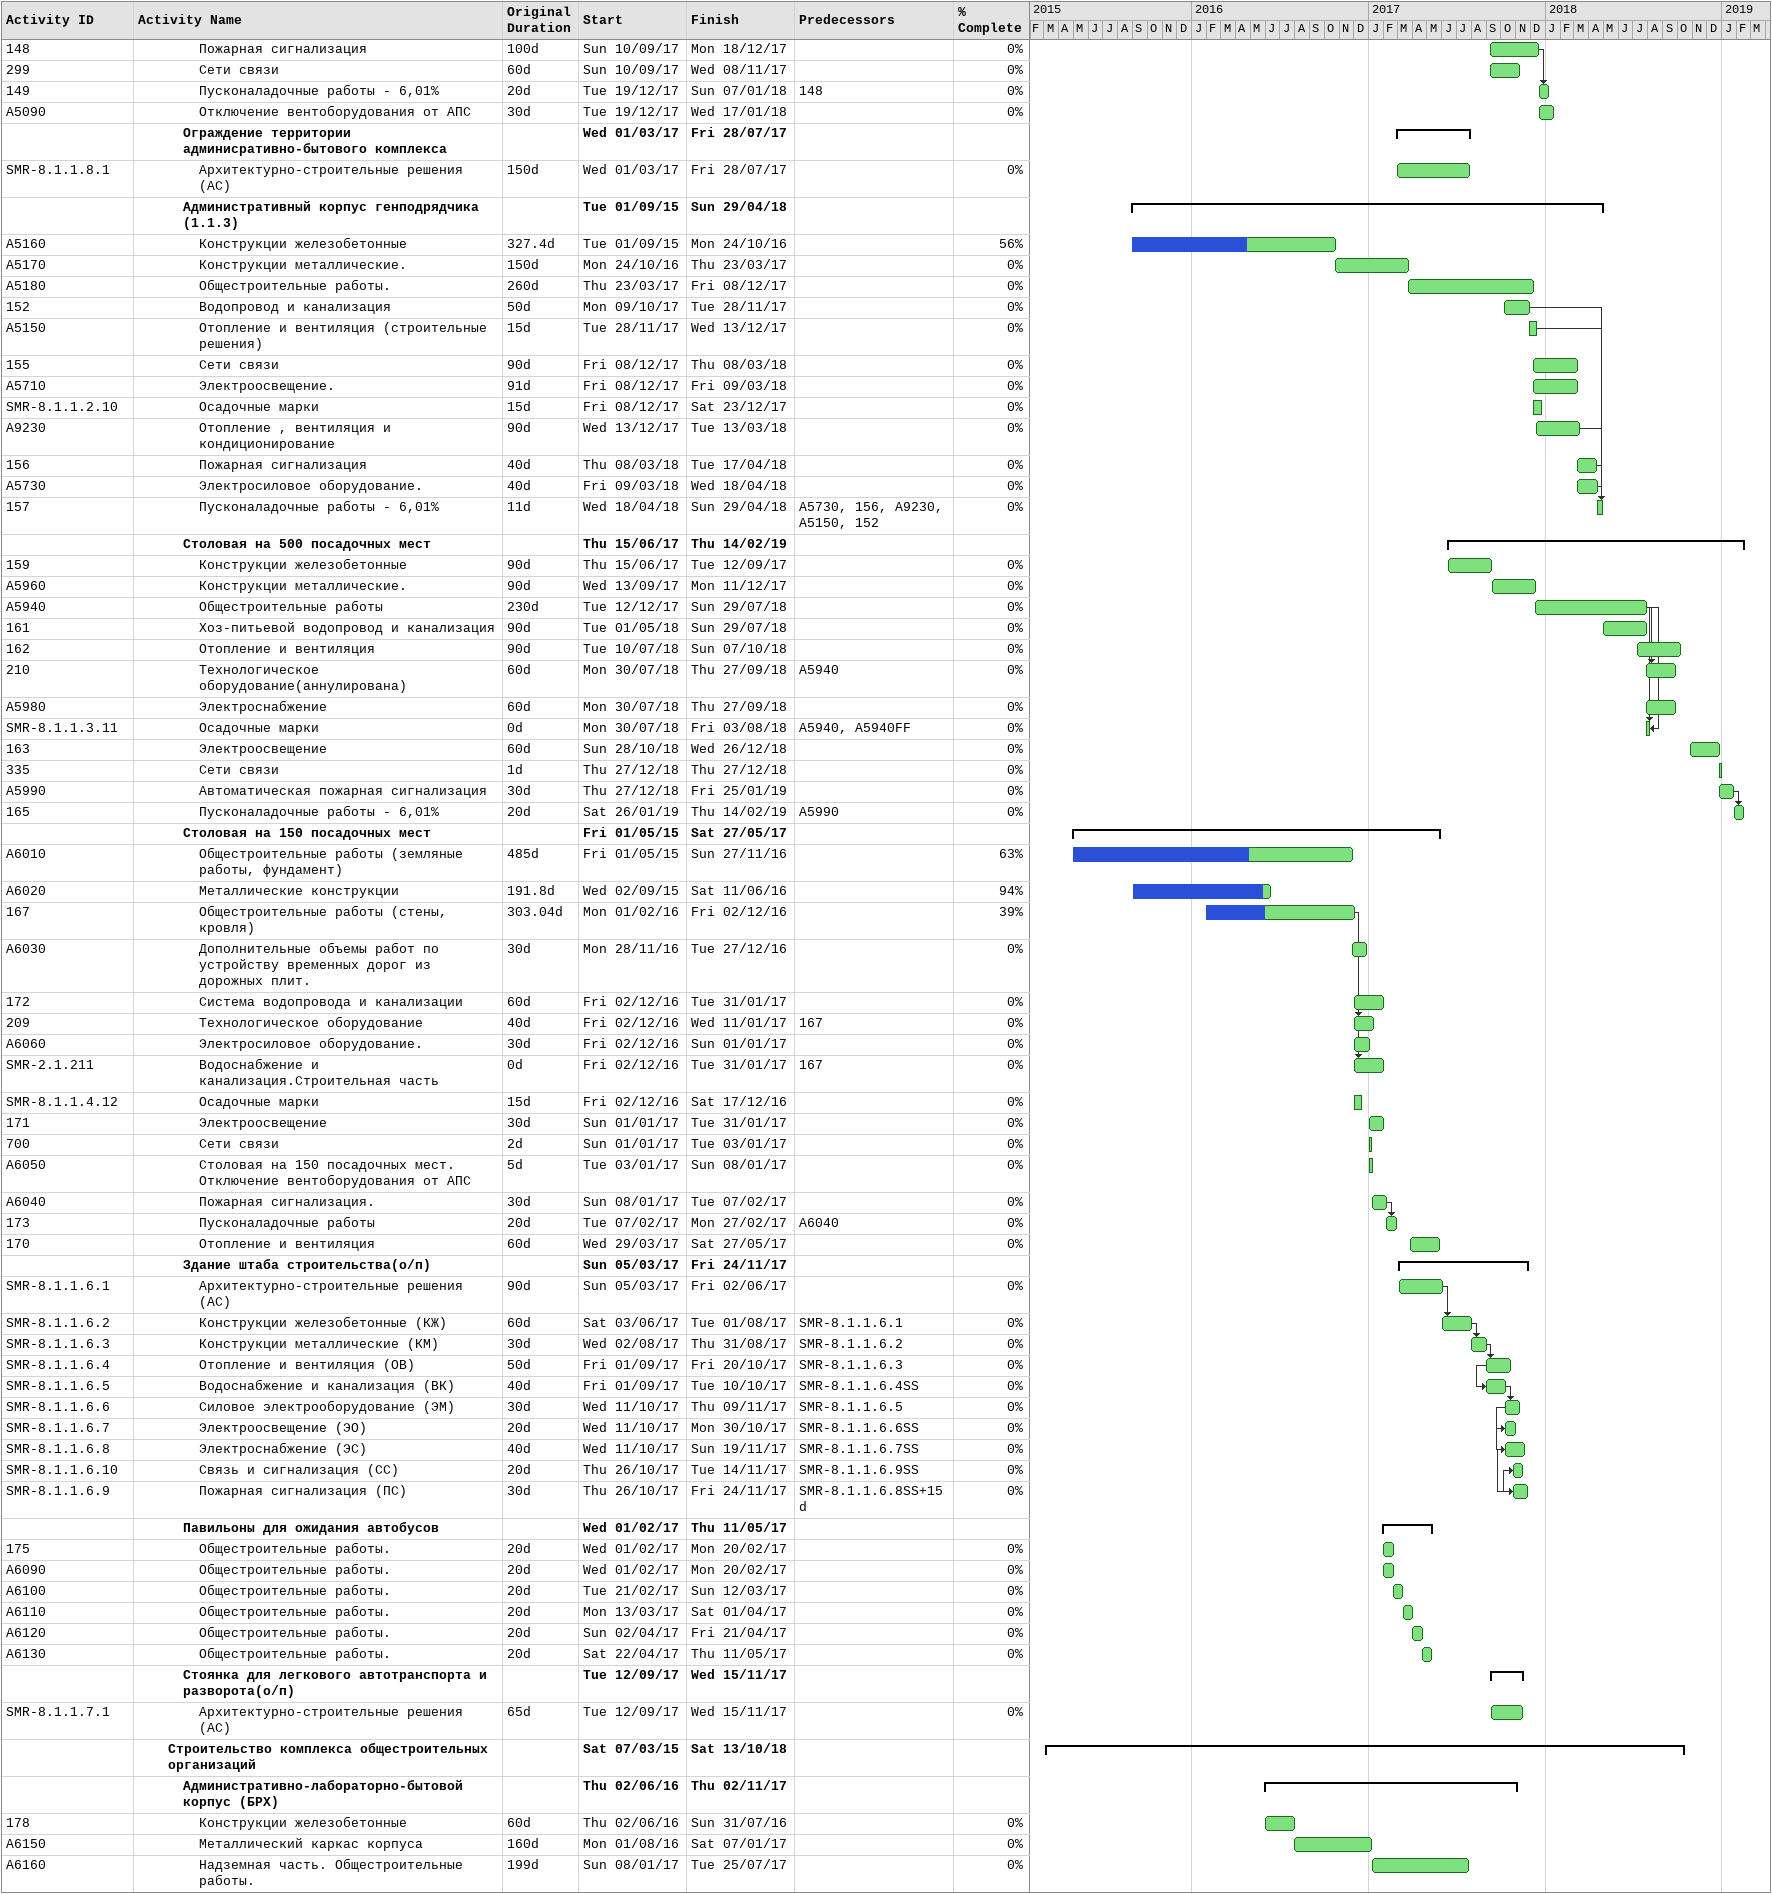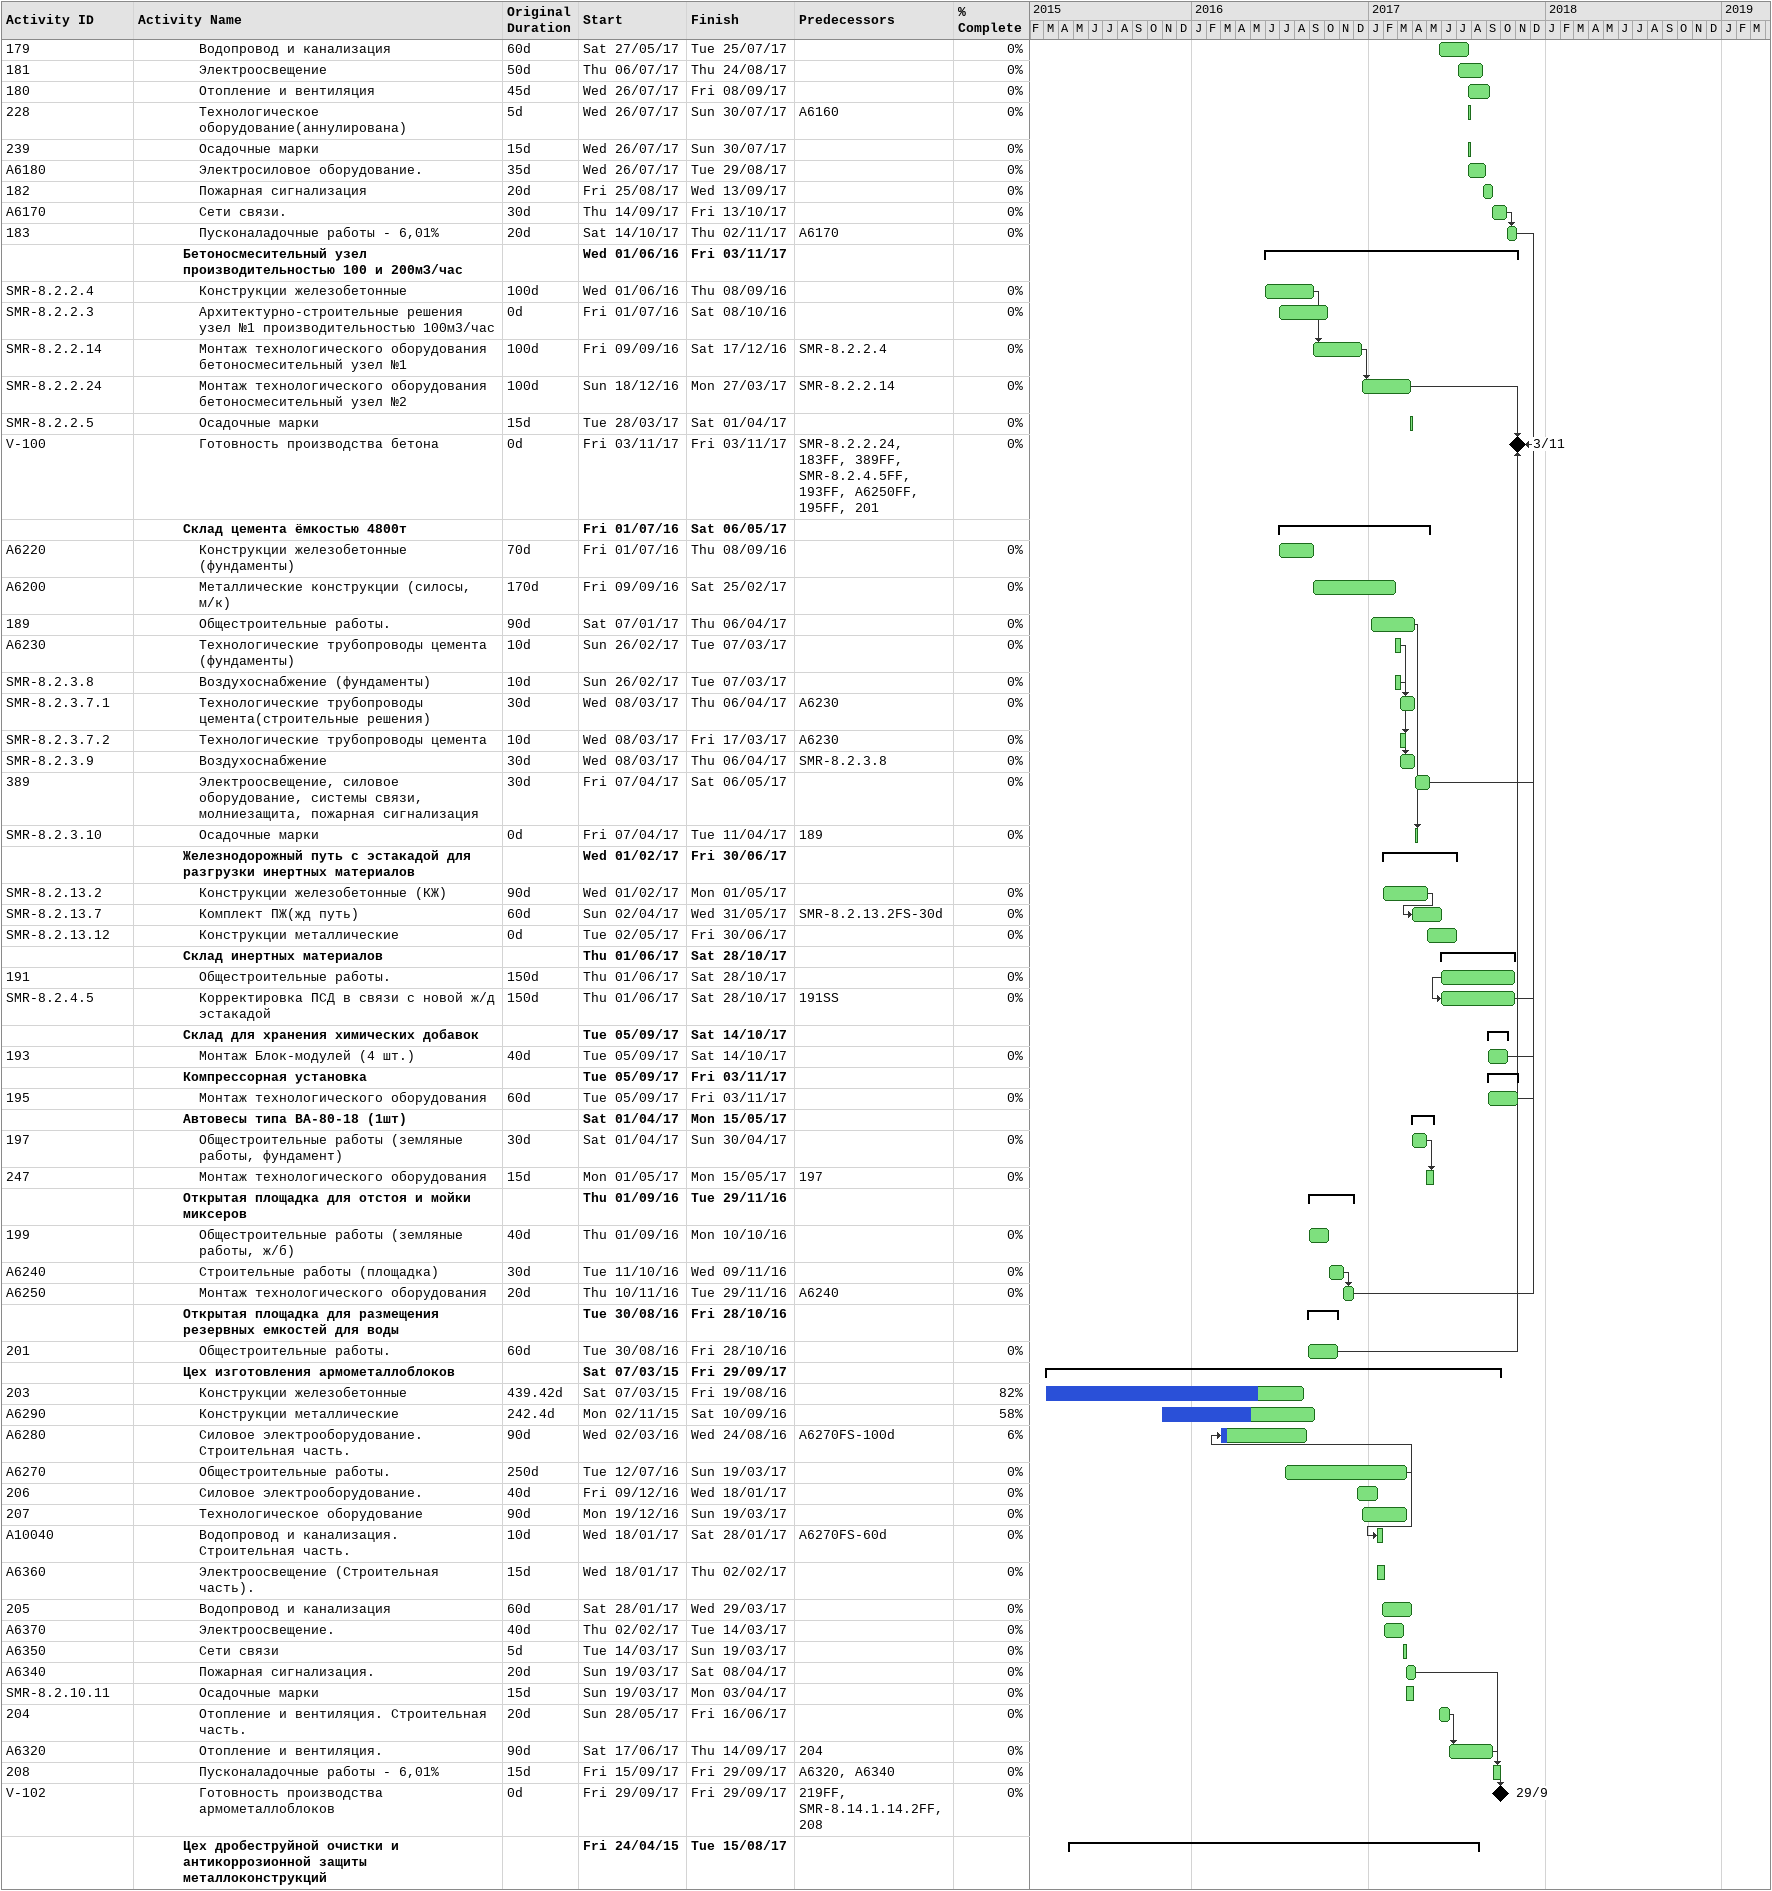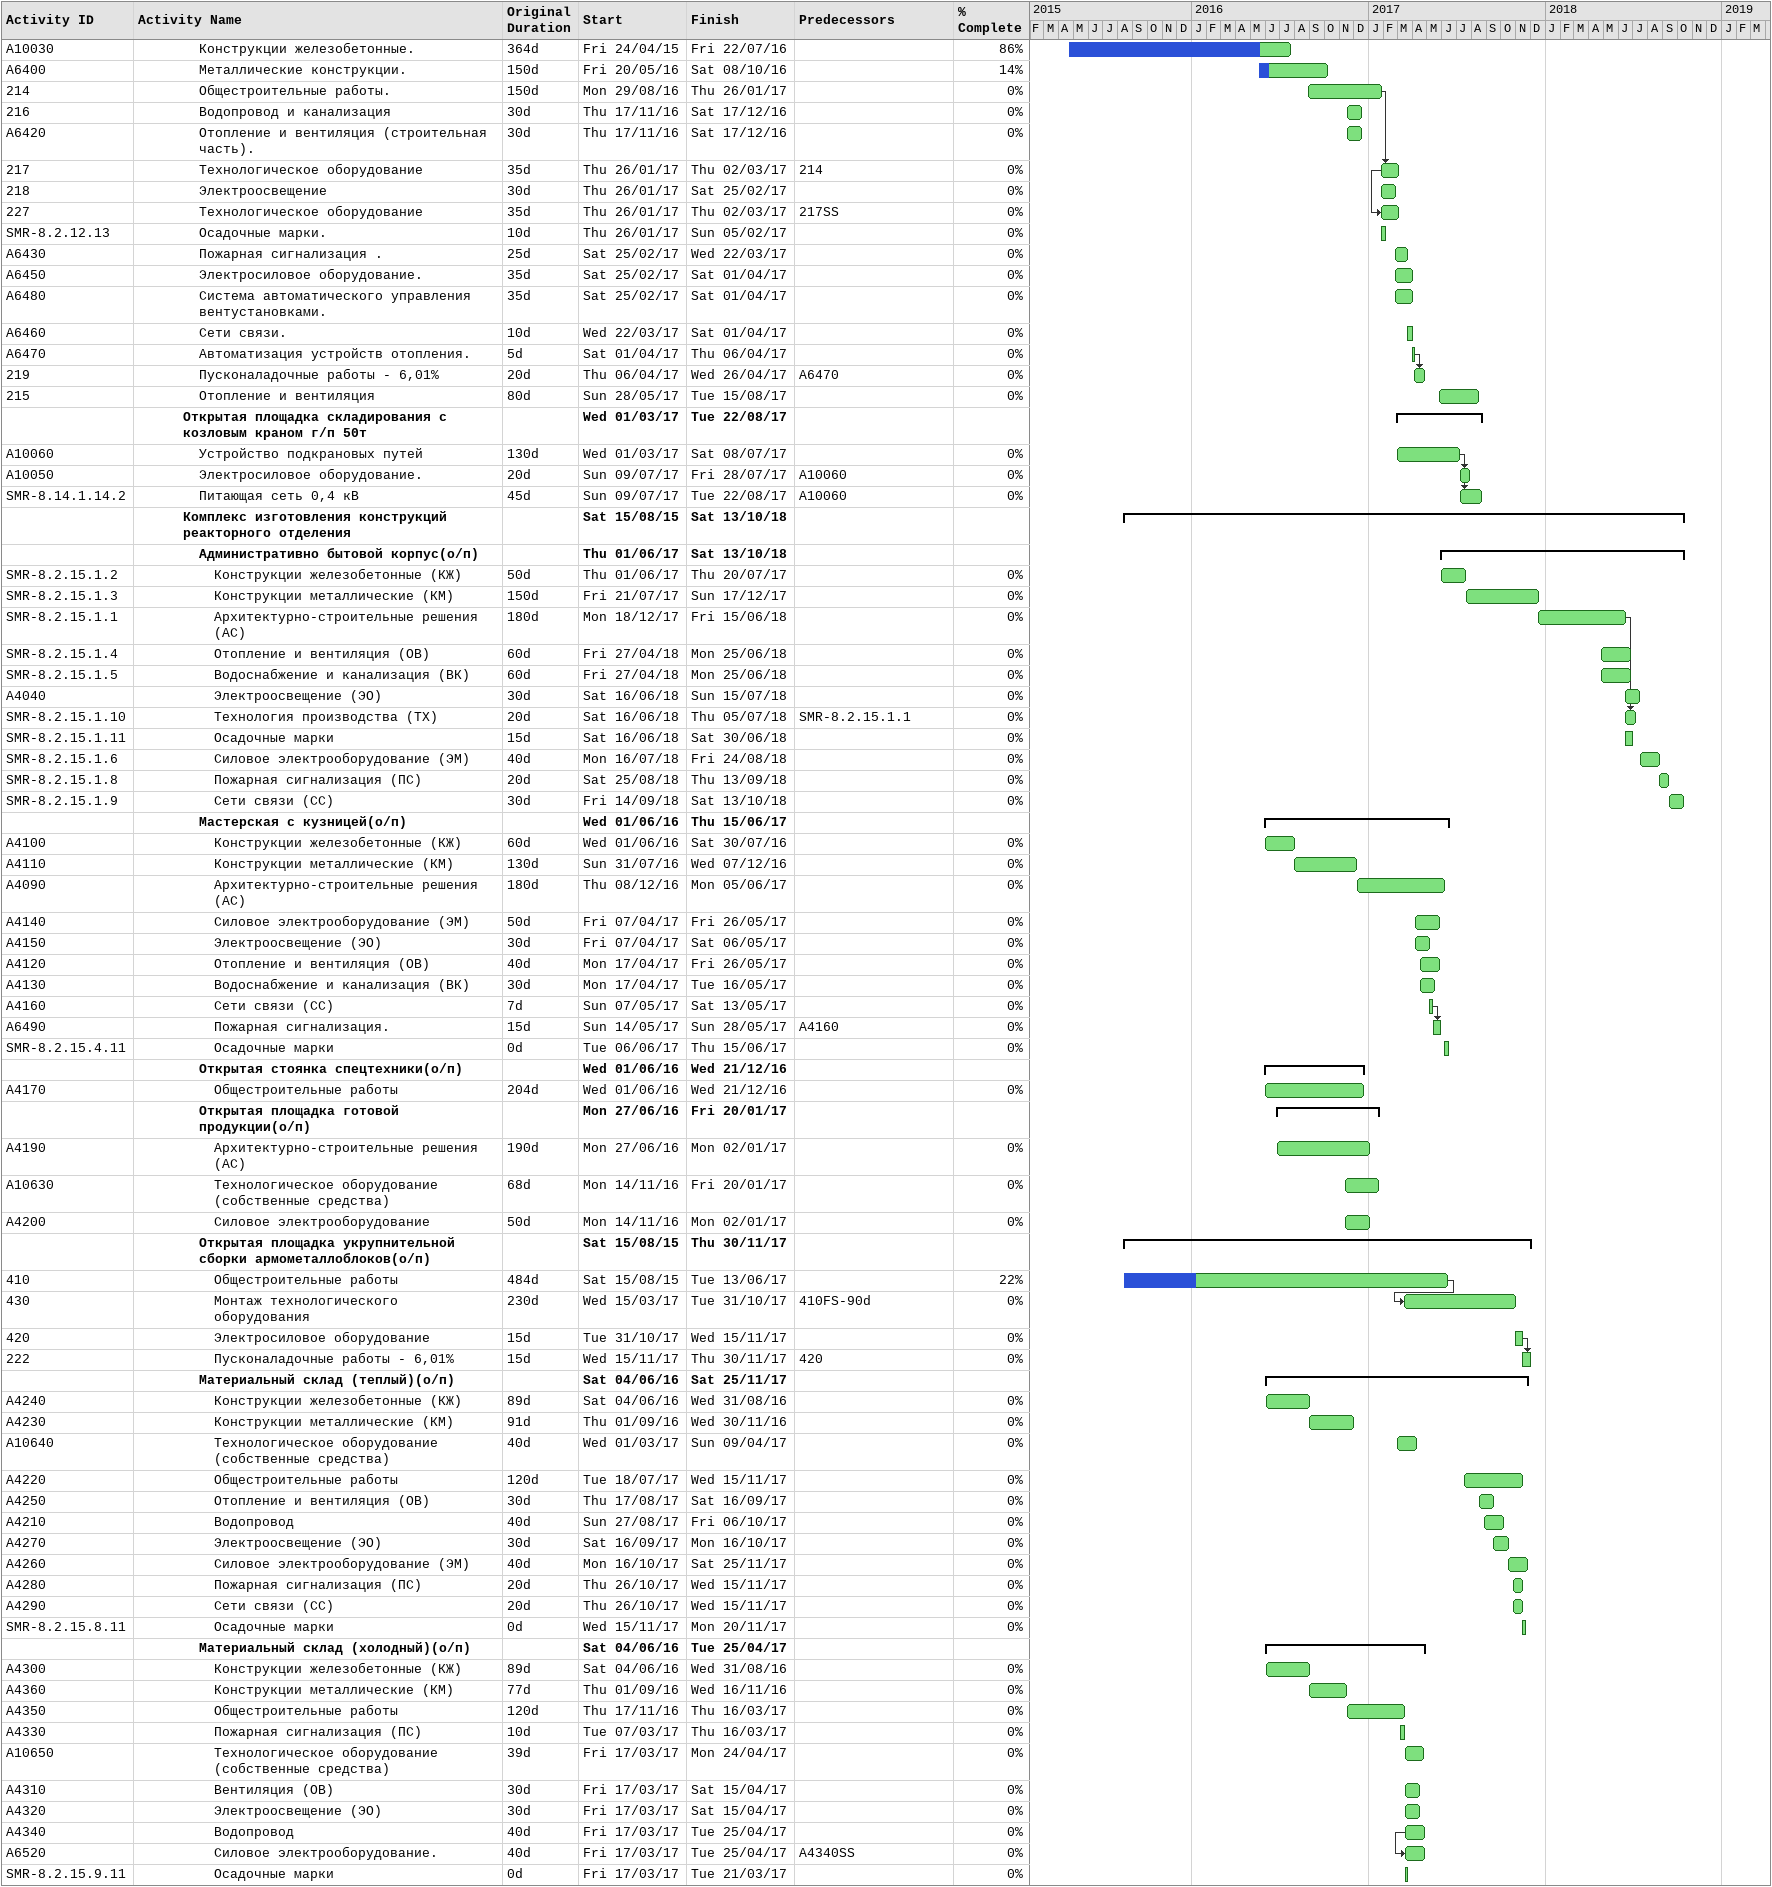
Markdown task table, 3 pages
| ID | Level | Task | Original duration | Start | Finish | Predecessors | % complete |
|---|---|---|---|---|---|---|---|
| 148 | 5 | Пожарная сигнализация | 100d | 2017-09-10 | 2017-12-18 |  | 0 |
| 299 | 5 | Сети связи | 60d | 2017-09-10 | 2017-11-08 |  | 0 |
| 149 | 5 | Пусконаладочные работы - 6,01% | 20d | 2017-12-19 | 2018-01-07 | 148 | 0 |
| A5090 | 5 | Отключение вентоборудования от АПС | 30d | 2017-12-19 | 2018-01-17 |  | 0 |
|  | 4 | **Ограждение территории админисративно-бытового комплекса** |  | 2017-03-01 | 2017-07-28 |  |  |
| SMR-8.1.1.8.1 | 5 | Архитектурно-строительные решения (АС) | 150d | 2017-03-01 | 2017-07-28 |  | 0 |
|  | 4 | **Административный корпус генподрядчика (1.1.3)** |  | 2015-09-01 | 2018-04-29 |  |  |
| A5160 | 5 | Конструкции железобетонные | 327.4d | 2015-09-01 | 2016-10-24 |  | 56 |
| A5170 | 5 | Конструкции металлические. | 150d | 2016-10-24 | 2017-03-23 |  | 0 |
| A5180 | 5 | Общестроительные работы. | 260d | 2017-03-23 | 2017-12-08 |  | 0 |
| 152 | 5 | Водопровод и канализация | 50d | 2017-10-09 | 2017-11-28 |  | 0 |
| A5150 | 5 | Отопление и вентиляция (строительные решения) | 15d | 2017-11-28 | 2017-12-13 |  | 0 |
| 155 | 5 | Сети связи | 90d | 2017-12-08 | 2018-03-08 |  | 0 |
| A5710 | 5 | Электроосвещение. | 91d | 2017-12-08 | 2018-03-09 |  | 0 |
| SMR-8.1.1.2.10 | 5 | Осадочные марки | 15d | 2017-12-08 | 2017-12-23 |  | 0 |
| A9230 | 5 | Отопление , вентиляция и кондиционирование | 90d | 2017-12-13 | 2018-03-13 |  | 0 |
| 156 | 5 | Пожарная сигнализация | 40d | 2018-03-08 | 2018-04-17 |  | 0 |
| A5730 | 5 | Электросиловое оборудование. | 40d | 2018-03-09 | 2018-04-18 |  | 0 |
| 157 | 5 | Пусконаладочные работы - 6,01% | 11d | 2018-04-18 | 2018-04-29 | A5730, 156, A9230, A5150, 152 | 0 |
|  | 4 | **Столовая на 500 посадочных мест** |  | 2017-06-15 | 2019-02-14 |  |  |
| 159 | 5 | Конструкции железобетонные | 90d | 2017-06-15 | 2017-09-12 |  | 0 |
| A5960 | 5 | Конструкции металлические. | 90d | 2017-09-13 | 2017-12-11 |  | 0 |
| A5940 | 5 | Общестроительные работы | 230d | 2017-12-12 | 2018-07-29 |  | 0 |
| 161 | 5 | Хоз-питьевой водопровод и канализация | 90d | 2018-05-01 | 2018-07-29 |  | 0 |
| 162 | 5 | Отопление и вентиляция | 90d | 2018-07-10 | 2018-10-07 |  | 0 |
| 210 | 5 | Технологическое оборудование(аннулирована) | 60d | 2018-07-30 | 2018-09-27 | A5940 | 0 |
| A5980 | 5 | Электроснабжение | 60d | 2018-07-30 | 2018-09-27 |  | 0 |
| SMR-8.1.1.3.11 | 5 | Осадочные марки | 0d | 2018-07-30 | 2018-08-03 | A5940, A5940FF | 0 |
| 163 | 5 | Электроосвещение | 60d | 2018-10-28 | 2018-12-26 |  | 0 |
| 335 | 5 | Сети связи | 1d | 2018-12-27 | 2018-12-27 |  | 0 |
| A5990 | 5 | Автоматическая пожарная сигнализация | 30d | 2018-12-27 | 2019-01-25 |  | 0 |
| 165 | 5 | Пусконаладочные работы - 6,01% | 20d | 2019-01-26 | 2019-02-14 | A5990 | 0 |
|  | 4 | **Столовая на 150 посадочных мест** |  | 2015-05-01 | 2017-05-27 |  |  |
| A6010 | 5 | Общестроительные работы (земляные работы, фундамент) | 485d | 2015-05-01 | 2016-11-27 |  | 63 |
| A6020 | 5 | Металлические конструкции | 191.8d | 2015-09-02 | 2016-06-11 |  | 94 |
| 167 | 5 | Общестроительные работы (стены, кровля) | 303.04d | 2016-02-01 | 2016-12-02 |  | 39 |
| A6030 | 5 | Дополнительные объемы работ по устройству временных дорог из дорожных плит. | 30d | 2016-11-28 | 2016-12-27 |  | 0 |
| 172 | 5 | Система водопровода и канализации | 60d | 2016-12-02 | 2017-01-31 |  | 0 |
| 209 | 5 | Технологическое оборудование | 40d | 2016-12-02 | 2017-01-11 | 167 | 0 |
| A6060 | 5 | Электросиловое оборудование. | 30d | 2016-12-02 | 2017-01-01 |  | 0 |
| SMR-2.1.211 | 5 | Водоснабжение и канализация.Строительная часть | 0d | 2016-12-02 | 2017-01-31 | 167 | 0 |
| SMR-8.1.1.4.12 | 5 | Осадочные марки | 15d | 2016-12-02 | 2016-12-17 |  | 0 |
| 171 | 5 | Электроосвещение | 30d | 2017-01-01 | 2017-01-31 |  | 0 |
| 700 | 5 | Сети связи | 2d | 2017-01-01 | 2017-01-03 |  | 0 |
| A6050 | 5 | Столовая на 150 посадочных мест. Отключение вентоборудования от АПС | 5d | 2017-01-03 | 2017-01-08 |  | 0 |
| A6040 | 5 | Пожарная сигнализация. | 30d | 2017-01-08 | 2017-02-07 |  | 0 |
| 173 | 5 | Пусконаладочные работы | 20d | 2017-02-07 | 2017-02-27 | A6040 | 0 |
| 170 | 5 | Отопление и вентиляция | 60d | 2017-03-29 | 2017-05-27 |  | 0 |
|  | 4 | **Здание штаба строительства(о/п)** |  | 2017-03-05 | 2017-11-24 |  |  |
| SMR-8.1.1.6.1 | 5 | Архитектурно-строительные решения (АС) | 90d | 2017-03-05 | 2017-06-02 |  | 0 |
| SMR-8.1.1.6.2 | 5 | Конструкции железобетонные (КЖ) | 60d | 2017-06-03 | 2017-08-01 | SMR-8.1.1.6.1 | 0 |
| SMR-8.1.1.6.3 | 5 | Конструкции металлические (КМ) | 30d | 2017-08-02 | 2017-08-31 | SMR-8.1.1.6.2 | 0 |
| SMR-8.1.1.6.4 | 5 | Отопление и вентиляция (ОВ) | 50d | 2017-09-01 | 2017-10-20 | SMR-8.1.1.6.3 | 0 |
| SMR-8.1.1.6.5 | 5 | Водоснабжение и канализация (ВК) | 40d | 2017-09-01 | 2017-10-10 | SMR-8.1.1.6.4SS | 0 |
| SMR-8.1.1.6.6 | 5 | Силовое электрооборудование (ЭМ) | 30d | 2017-10-11 | 2017-11-09 | SMR-8.1.1.6.5 | 0 |
| SMR-8.1.1.6.7 | 5 | Электроосвещение (ЭО) | 20d | 2017-10-11 | 2017-10-30 | SMR-8.1.1.6.6SS | 0 |
| SMR-8.1.1.6.8 | 5 | Электроснабжение (ЭС) | 40d | 2017-10-11 | 2017-11-19 | SMR-8.1.1.6.7SS | 0 |
| SMR-8.1.1.6.10 | 5 | Связь и сигнализация (СС) | 20d | 2017-10-26 | 2017-11-14 | SMR-8.1.1.6.9SS | 0 |
| SMR-8.1.1.6.9 | 5 | Пожарная сигнализация (ПС) | 30d | 2017-10-26 | 2017-11-24 | SMR-8.1.1.6.8SS+15d | 0 |
|  | 4 | **Павильоны для ожидания автобусов** |  | 2017-02-01 | 2017-05-11 |  |  |
| 175 | 5 | Общестроительные работы. | 20d | 2017-02-01 | 2017-02-20 |  | 0 |
| A6090 | 5 | Общестроительные работы. | 20d | 2017-02-01 | 2017-02-20 |  | 0 |
| A6100 | 5 | Общестроительные работы. | 20d | 2017-02-21 | 2017-03-12 |  | 0 |
| A6110 | 5 | Общестроительные работы. | 20d | 2017-03-13 | 2017-04-01 |  | 0 |
| A6120 | 5 | Общестроительные работы. | 20d | 2017-04-02 | 2017-04-21 |  | 0 |
| A6130 | 5 | Общестроительные работы. | 20d | 2017-04-22 | 2017-05-11 |  | 0 |
|  | 4 | **Стоянка для легкового автотранспорта и разворота(о/п)** |  | 2017-09-12 | 2017-11-15 |  |  |
| SMR-8.1.1.7.1 | 5 | Архитектурно-строительные решения (АС) | 65d | 2017-09-12 | 2017-11-15 |  | 0 |
|  | 3 | **Строительство комплекса общестроительных организаций** |  | 2015-03-07 | 2018-10-13 |  |  |
|  | 4 | **Административно-лабораторно-бытовой корпус (БРХ)** |  | 2016-06-02 | 2017-11-02 |  |  |
| 178 | 5 | Конструкции железобетонные | 60d | 2016-06-02 | 2016-07-31 |  | 0 |
| A6150 | 5 | Металлический каркас корпуса | 160d | 2016-08-01 | 2017-01-07 |  | 0 |
| A6160 | 5 | Надземная часть. Общестроительные работы. | 199d | 2017-01-08 | 2017-07-25 |  | 0 |
| 179 | 5 | Водопровод и канализация | 60d | 2017-05-27 | 2017-07-25 |  | 0 |
| 181 | 5 | Электроосвещение | 50d | 2017-07-06 | 2017-08-24 |  | 0 |
| 180 | 5 | Отопление и вентиляция | 45d | 2017-07-26 | 2017-09-08 |  | 0 |
| 228 | 5 | Технологическое оборудование(аннулирована) | 5d | 2017-07-26 | 2017-07-30 | A6160 | 0 |
| 239 | 5 | Осадочные марки | 15d | 2017-07-26 | 2017-07-30 |  | 0 |
| A6180 | 5 | Электросиловое оборудование. | 35d | 2017-07-26 | 2017-08-29 |  | 0 |
| 182 | 5 | Пожарная сигнализация | 20d | 2017-08-25 | 2017-09-13 |  | 0 |
| A6170 | 5 | Сети связи. | 30d | 2017-09-14 | 2017-10-13 |  | 0 |
| 183 | 5 | Пусконаладочные работы - 6,01% | 20d | 2017-10-14 | 2017-11-02 | A6170 | 0 |
|  | 4 | **Бетоносмесительный узел производительностью 100 и 200мЗ/час** |  | 2016-06-01 | 2017-11-03 |  |  |
| SMR-8.2.2.4 | 5 | Конструкции железобетонные | 100d | 2016-06-01 | 2016-09-08 |  | 0 |
| SMR-8.2.2.3 | 5 | Архитектурно-строительные решения узел №1 производительностью 100м3/час | 0d | 2016-07-01 | 2016-10-08 |  | 0 |
| SMR-8.2.2.14 | 5 | Монтаж технологического оборудования бетоносмесительный узел №1 | 100d | 2016-09-09 | 2016-12-17 | SMR-8.2.2.4 | 0 |
| SMR-8.2.2.24 | 5 | Монтаж технологического оборудования бетоносмесительный узел №2 | 100d | 2016-12-18 | 2017-03-27 | SMR-8.2.2.14 | 0 |
| SMR-8.2.2.5 | 5 | Осадочные марки | 15d | 2017-03-28 | 2017-04-01 |  | 0 |
| V-100 | 5 | Готовность производства бетона | 0d | 2017-11-03 | 2017-11-03 | SMR-8.2.2.24, 183FF, 389FF, SMR-8.2.4.5FF, 193FF, A6250FF, 195FF, 201 | 0 |
|  | 4 | **Склад цемента ёмкостью 4800т** |  | 2016-07-01 | 2017-05-06 |  |  |
| A6220 | 5 | Конструкции железобетонные (фундаменты) | 70d | 2016-07-01 | 2016-09-08 |  | 0 |
| A6200 | 5 | Металлические конструкции (силосы, м/к) | 170d | 2016-09-09 | 2017-02-25 |  | 0 |
| 189 | 5 | Общестроительные работы. | 90d | 2017-01-07 | 2017-04-06 |  | 0 |
| A6230 | 5 | Технологические трубопроводы цемента (фундаменты) | 10d | 2017-02-26 | 2017-03-07 |  | 0 |
| SMR-8.2.3.8 | 5 | Воздухоснабжение (фундаменты) | 10d | 2017-02-26 | 2017-03-07 |  | 0 |
| SMR-8.2.3.7.1 | 5 | Технологические трубопроводы цемента(строительные решения) | 30d | 2017-03-08 | 2017-04-06 | A6230 | 0 |
| SMR-8.2.3.7.2 | 5 | Технологические трубопроводы цемента | 10d | 2017-03-08 | 2017-03-17 | A6230 | 0 |
| SMR-8.2.3.9 | 5 | Воздухоснабжение | 30d | 2017-03-08 | 2017-04-06 | SMR-8.2.3.8 | 0 |
| 389 | 5 | Электроосвещение, силовое оборудование, системы связи, молниезащита, пожарная сигнализация | 30d | 2017-04-07 | 2017-05-06 |  | 0 |
| SMR-8.2.3.10 | 5 | Осадочные марки | 0d | 2017-04-07 | 2017-04-11 | 189 | 0 |
|  | 4 | **Железнодорожный путь с эстакадой для разгрузки инертных материалов** |  | 2017-02-01 | 2017-06-30 |  |  |
| SMR-8.2.13.2 | 5 | Конструкции железобетонные (КЖ) | 90d | 2017-02-01 | 2017-05-01 |  | 0 |
| SMR-8.2.13.7 | 5 | Комплект ПЖ(жд путь) | 60d | 2017-04-02 | 2017-05-31 | SMR-8.2.13.2FS-30d | 0 |
| SMR-8.2.13.12 | 5 | Конструкции металлические | 0d | 2017-05-02 | 2017-06-30 |  | 0 |
|  | 4 | **Склад инертных материалов** |  | 2017-06-01 | 2017-10-28 |  |  |
| 191 | 5 | Общестроительные работы. | 150d | 2017-06-01 | 2017-10-28 |  | 0 |
| SMR-8.2.4.5 | 5 | Корректировка ПСД в связи с новой ж/д эстакадой | 150d | 2017-06-01 | 2017-10-28 | 191SS | 0 |
|  | 4 | **Склад для хранения химических добавок** |  | 2017-09-05 | 2017-10-14 |  |  |
| 193 | 5 | Монтаж Блок-модулей (4 шт.) | 40d | 2017-09-05 | 2017-10-14 |  | 0 |
|  | 4 | **Компрессорная установка** |  | 2017-09-05 | 2017-11-03 |  |  |
| 195 | 5 | Монтаж технологического оборудования | 60d | 2017-09-05 | 2017-11-03 |  | 0 |
|  | 4 | **Автовесы типа ВА-80-18 (1шт)** |  | 2017-04-01 | 2017-05-15 |  |  |
| 197 | 5 | Общестроительные работы (земляные работы, фундамент) | 30d | 2017-04-01 | 2017-04-30 |  | 0 |
| 247 | 5 | Монтаж технологического оборудования | 15d | 2017-05-01 | 2017-05-15 | 197 | 0 |
|  | 4 | **Открытая площадка для отстоя и мойки миксеров** |  | 2016-09-01 | 2016-11-29 |  |  |
| 199 | 5 | Общестроительные работы (земляные работы, ж/б) | 40d | 2016-09-01 | 2016-10-10 |  | 0 |
| A6240 | 5 | Строительные работы (площадка) | 30d | 2016-10-11 | 2016-11-09 |  | 0 |
| A6250 | 5 | Монтаж технологического оборудования | 20d | 2016-11-10 | 2016-11-29 | A6240 | 0 |
|  | 4 | **Открытая площадка для размещения резервных емкостей для воды** |  | 2016-08-30 | 2016-10-28 |  |  |
| 201 | 5 | Общестроительные работы. | 60d | 2016-08-30 | 2016-10-28 |  | 0 |
|  | 4 | **Цех изготовления армометаллоблоков** |  | 2015-03-07 | 2017-09-29 |  |  |
| 203 | 5 | Конструкции железобетонные | 439.42d | 2015-03-07 | 2016-08-19 |  | 82 |
| A6290 | 5 | Конструкции металлические | 242.4d | 2015-11-02 | 2016-09-10 |  | 58 |
| A6280 | 5 | Силовое электрооборудование. Строительная часть. | 90d | 2016-03-02 | 2016-08-24 | A6270FS-100d | 6 |
| A6270 | 5 | Общестроительные работы. | 250d | 2016-07-12 | 2017-03-19 |  | 0 |
| 206 | 5 | Силовое электрооборудование. | 40d | 2016-12-09 | 2017-01-18 |  | 0 |
| 207 | 5 | Технологическое оборудование | 90d | 2016-12-19 | 2017-03-19 |  | 0 |
| A10040 | 5 | Водопровод и канализация. Строительная часть. | 10d | 2017-01-18 | 2017-01-28 | A6270FS-60d | 0 |
| A6360 | 5 | Электроосвещение (Строительная часть). | 15d | 2017-01-18 | 2017-02-02 |  | 0 |
| 205 | 5 | Водопровод и канализация | 60d | 2017-01-28 | 2017-03-29 |  | 0 |
| A6370 | 5 | Электроосвещение. | 40d | 2017-02-02 | 2017-03-14 |  | 0 |
| A6350 | 5 | Сети связи | 5d | 2017-03-14 | 2017-03-19 |  | 0 |
| A6340 | 5 | Пожарная сигнализация. | 20d | 2017-03-19 | 2017-04-08 |  | 0 |
| SMR-8.2.10.11 | 5 | Осадочные марки | 15d | 2017-03-19 | 2017-04-03 |  | 0 |
| 204 | 5 | Отопление и вентиляция. Строительная часть. | 20d | 2017-05-28 | 2017-06-16 |  | 0 |
| A6320 | 5 | Отопление и вентиляция. | 90d | 2017-06-17 | 2017-09-14 | 204 | 0 |
| 208 | 5 | Пусконаладочные работы - 6,01% | 15d | 2017-09-15 | 2017-09-29 | A6320, A6340 | 0 |
| V-102 | 5 | Готовность производства армометаллоблоков | 0d | 2017-09-29 | 2017-09-29 | 219FF, SMR-8.14.1.14.2FF, 208 | 0 |
|  | 4 | **Цех дробеструйной очистки и антикоррозионной защиты металлоконструкций** |  | 2015-04-24 | 2017-08-15 |  |  |
| A10030 | 5 | Конструкции железобетонные. | 364d | 2015-04-24 | 2016-07-22 |  | 86 |
| A6400 | 5 | Металлические конструкции. | 150d | 2016-05-20 | 2016-10-08 |  | 14 |
| 214 | 5 | Общестроительные работы. | 150d | 2016-08-29 | 2017-01-26 |  | 0 |
| 216 | 5 | Водопровод и канализация | 30d | 2016-11-17 | 2016-12-17 |  | 0 |
| A6420 | 5 | Отопление и вентиляция (строительная часть). | 30d | 2016-11-17 | 2016-12-17 |  | 0 |
| 217 | 5 | Технологическое оборудование | 35d | 2017-01-26 | 2017-03-02 | 214 | 0 |
| 218 | 5 | Электроосвещение | 30d | 2017-01-26 | 2017-02-25 |  | 0 |
| 227 | 5 | Технологическое оборудование | 35d | 2017-01-26 | 2017-03-02 | 217SS | 0 |
| SMR-8.2.12.13 | 5 | Осадочные марки. | 10d | 2017-01-26 | 2017-02-05 |  | 0 |
| A6430 | 5 | Пожарная сигнализация . | 25d | 2017-02-25 | 2017-03-22 |  | 0 |
| A6450 | 5 | Электросиловое оборудование. | 35d | 2017-02-25 | 2017-04-01 |  | 0 |
| A6480 | 5 | Система автоматического управления вентустановками. | 35d | 2017-02-25 | 2017-04-01 |  | 0 |
| A6460 | 5 | Сети связи. | 10d | 2017-03-22 | 2017-04-01 |  | 0 |
| A6470 | 5 | Автоматизация устройств отопления. | 5d | 2017-04-01 | 2017-04-06 |  | 0 |
| 219 | 5 | Пусконаладочные работы - 6,01% | 20d | 2017-04-06 | 2017-04-26 | A6470 | 0 |
| 215 | 5 | Отопление и вентиляция | 80d | 2017-05-28 | 2017-08-15 |  | 0 |
|  | 4 | **Открытая площадка складирования с козловым краном г/п 50т** |  | 2017-03-01 | 2017-08-22 |  |  |
| A10060 | 5 | Устройство подкрановых путей | 130d | 2017-03-01 | 2017-07-08 |  | 0 |
| A10050 | 5 | Электросиловое оборудование. | 20d | 2017-07-09 | 2017-07-28 | A10060 | 0 |
| SMR-8.14.1.14.2 | 5 | Питающая сеть 0,4 кВ | 45d | 2017-07-09 | 2017-08-22 | A10060 | 0 |
|  | 4 | **Комплекс изготовления конструкций реакторного отделения** |  | 2015-08-15 | 2018-10-13 |  |  |
|  | 5 | **Административно бытовой корпус(о/п)** |  | 2017-06-01 | 2018-10-13 |  |  |
| SMR-8.2.15.1.2 | 6 | Конструкции железобетонные (КЖ) | 50d | 2017-06-01 | 2017-07-20 |  | 0 |
| SMR-8.2.15.1.3 | 6 | Конструкции металлические (КМ) | 150d | 2017-07-21 | 2017-12-17 |  | 0 |
| SMR-8.2.15.1.1 | 6 | Архитектурно-строительные решения (АС) | 180d | 2017-12-18 | 2018-06-15 |  | 0 |
| SMR-8.2.15.1.4 | 6 | Отопление и вентиляция (ОВ) | 60d | 2018-04-27 | 2018-06-25 |  | 0 |
| SMR-8.2.15.1.5 | 6 | Водоснабжение и канализация (ВК) | 60d | 2018-04-27 | 2018-06-25 |  | 0 |
| A4040 | 6 | Электроосвещение (ЭО) | 30d | 2018-06-16 | 2018-07-15 |  | 0 |
| SMR-8.2.15.1.10 | 6 | Технология производства (ТХ) | 20d | 2018-06-16 | 2018-07-05 | SMR-8.2.15.1.1 | 0 |
| SMR-8.2.15.1.11 | 6 | Осадочные марки | 15d | 2018-06-16 | 2018-06-30 |  | 0 |
| SMR-8.2.15.1.6 | 6 | Силовое электрооборудование (ЭМ) | 40d | 2018-07-16 | 2018-08-24 |  | 0 |
| SMR-8.2.15.1.8 | 6 | Пожарная сигнализация (ПС) | 20d | 2018-08-25 | 2018-09-13 |  | 0 |
| SMR-8.2.15.1.9 | 6 | Сети связи (СС) | 30d | 2018-09-14 | 2018-10-13 |  | 0 |
|  | 5 | **Мастерская с кузницей(о/п)** |  | 2016-06-01 | 2017-06-15 |  |  |
| A4100 | 6 | Конструкции железобетонные (КЖ) | 60d | 2016-06-01 | 2016-07-30 |  | 0 |
| A4110 | 6 | Конструкции металлические (КМ) | 130d | 2016-07-31 | 2016-12-07 |  | 0 |
| A4090 | 6 | Архитектурно-строительные решения (АС) | 180d | 2016-12-08 | 2017-06-05 |  | 0 |
| A4140 | 6 | Силовое электрооборудование (ЭМ) | 50d | 2017-04-07 | 2017-05-26 |  | 0 |
| A4150 | 6 | Электроосвещение (ЭО) | 30d | 2017-04-07 | 2017-05-06 |  | 0 |
| A4120 | 6 | Отопление и вентиляция (ОВ) | 40d | 2017-04-17 | 2017-05-26 |  | 0 |
| A4130 | 6 | Водоснабжение и канализация (ВК) | 30d | 2017-04-17 | 2017-05-16 |  | 0 |
| A4160 | 6 | Сети связи (СС) | 7d | 2017-05-07 | 2017-05-13 |  | 0 |
| A6490 | 6 | Пожарная сигнализация. | 15d | 2017-05-14 | 2017-05-28 | A4160 | 0 |
| SMR-8.2.15.4.11 | 6 | Осадочные марки | 0d | 2017-06-06 | 2017-06-15 |  | 0 |
|  | 5 | **Открытая стоянка спецтехники(о/п)** |  | 2016-06-01 | 2016-12-21 |  |  |
| A4170 | 6 | Общестроительные работы | 204d | 2016-06-01 | 2016-12-21 |  | 0 |
|  | 5 | **Открытая площадка готовой продукции(о/п)** |  | 2016-06-27 | 2017-01-20 |  |  |
| A4190 | 6 | Архитектурно-строительные решения (АС) | 190d | 2016-06-27 | 2017-01-02 |  | 0 |
| A10630 | 6 | Технологическое оборудование (собственные средства) | 68d | 2016-11-14 | 2017-01-20 |  | 0 |
| A4200 | 6 | Силовое электрооборудование | 50d | 2016-11-14 | 2017-01-02 |  | 0 |
|  | 5 | **Открытая площадка укрупнительной сборки армометаллоблоков(о/п)** |  | 2015-08-15 | 2017-11-30 |  |  |
| 410 | 6 | Общестроительные работы | 484d | 2015-08-15 | 2017-06-13 |  | 22 |
| 430 | 6 | Монтаж технологического оборудования | 230d | 2017-03-15 | 2017-10-31 | 410FS-90d | 0 |
| 420 | 6 | Электросиловое оборудование | 15d | 2017-10-31 | 2017-11-15 |  | 0 |
| 222 | 6 | Пусконаладочные работы - 6,01% | 15d | 2017-11-15 | 2017-11-30 | 420 | 0 |
|  | 5 | **Материальный склад (теплый)(о/п)** |  | 2016-06-04 | 2017-11-25 |  |  |
| A4240 | 6 | Конструкции железобетонные (КЖ) | 89d | 2016-06-04 | 2016-08-31 |  | 0 |
| A4230 | 6 | Конструкции металлические (КМ) | 91d | 2016-09-01 | 2016-11-30 |  | 0 |
| A10640 | 6 | Технологическое оборудование (собственные средства) | 40d | 2017-03-01 | 2017-04-09 |  | 0 |
| A4220 | 6 | Общестроительные работы | 120d | 2017-07-18 | 2017-11-15 |  | 0 |
| A4250 | 6 | Отопление и вентиляция (ОВ) | 30d | 2017-08-17 | 2017-09-16 |  | 0 |
| A4210 | 6 | Водопровод | 40d | 2017-08-27 | 2017-10-06 |  | 0 |
| A4270 | 6 | Электроосвещение (ЭО) | 30d | 2017-09-16 | 2017-10-16 |  | 0 |
| A4260 | 6 | Силовое электрооборудование (ЭМ) | 40d | 2017-10-16 | 2017-11-25 |  | 0 |
| A4280 | 6 | Пожарная сигнализация (ПС) | 20d | 2017-10-26 | 2017-11-15 |  | 0 |
| A4290 | 6 | Сети связи (СС) | 20d | 2017-10-26 | 2017-11-15 |  | 0 |
| SMR-8.2.15.8.11 | 6 | Осадочные марки | 0d | 2017-11-15 | 2017-11-20 |  | 0 |
|  | 5 | **Материальный склад (холодный)(о/п)** |  | 2016-06-04 | 2017-04-25 |  |  |
| A4300 | 6 | Конструкции железобетонные (КЖ) | 89d | 2016-06-04 | 2016-08-31 |  | 0 |
| A4360 | 6 | Конструкции металлические (КМ) | 77d | 2016-09-01 | 2016-11-16 |  | 0 |
| A4350 | 6 | Общестроительные работы | 120d | 2016-11-17 | 2017-03-16 |  | 0 |
| A4330 | 6 | Пожарная сигнализация (ПС) | 10d | 2017-03-07 | 2017-03-16 |  | 0 |
| A10650 | 6 | Технологическое оборудование (собственные средства) | 39d | 2017-03-17 | 2017-04-24 |  | 0 |
| A4310 | 6 | Вентиляция (ОВ) | 30d | 2017-03-17 | 2017-04-15 |  | 0 |
| A4320 | 6 | Электроосвещение (ЭО) | 30d | 2017-03-17 | 2017-04-15 |  | 0 |
| A4340 | 6 | Водопровод | 40d | 2017-03-17 | 2017-04-25 |  | 0 |
| A6520 | 6 | Силовое электрооборудование. | 40d | 2017-03-17 | 2017-04-25 | A4340SS | 0 |
| SMR-8.2.15.9.11 | 6 | Осадочные марки | 0d | 2017-03-17 | 2017-03-21 |  | 0 |
